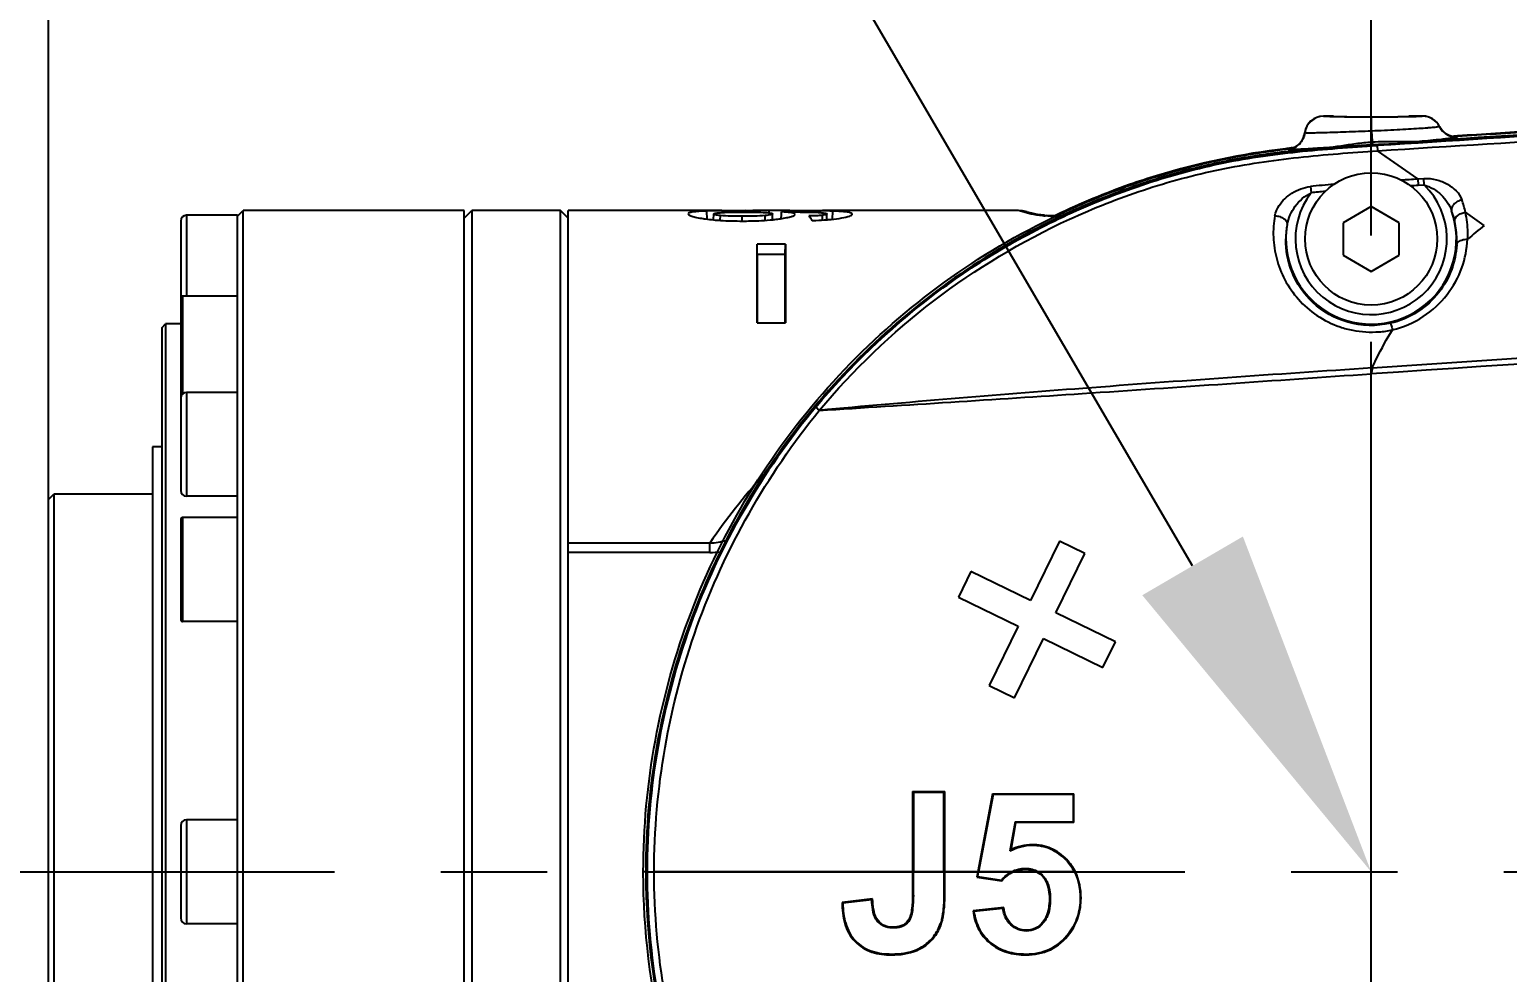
# Model space of a CAD drawing. Header units: millimetres. Extents: x 5828 to 6704, y 123 to 421.
# Drawn here: x 6563.45 to 6568.67, y 359.05 to 362.38 of the extents above; entities that cross this region are included whole.
import ezdxf
from ezdxf import colors
from ezdxf.entities.mleader import LeaderData, LeaderLine
from ezdxf.math import Vec2, Vec3

# ---------------------------------------------------------------- set-up
doc = ezdxf.new("R2010")
doc.units = ezdxf.units.MM
doc.linetypes.add('CENTER', pattern=[0.6, 0.375, -0.075, 0.075, -0.075])
for name, color, linetype in [('中心线', 7, 'Continuous'), ('外形图', 7, 'Continuous'), ('多重引线', 7, 'Continuous'), ('尺寸标注', 7, 'Continuous'), ('运动范围', 7, 'Continuous')]:
    doc.layers.add(name, color=color, linetype=linetype)
doc.styles.add('微软雅黑', font='msyh.ttc', dxfattribs={"height": 1.5})
doc.dimstyles.new('尺寸标注_1_15比例', dxfattribs={"dimtxt": 1.5, "dimasz": 1.25, "dimexe": 0.5, "dimexo": 0.4, "dimgap": 0.5, "dimtad": 1, "dimdec": 1, "dimlfac": 15, "dimdsep": 46, "dimtxsty": '微软雅黑', "dimcen": 0.09, "dimadec": 0, "dimazin": 0, "dimtp": 0.01, "dimtm": 0.01, "dimtfac": 1, "dimtdec": 1, "dimtofl": 0, "dimtmove": 0, "dimatfit": 3, "dimfxl": 1, "dimtolj": 1, "dimarcsym": 0})

# ---------------------------------------------------------------- blocks, each defined once
blk = doc.blocks.new('*D792')
at = {"layer": 'Defpoints', "color": 0}
for p in [(6568.1866, 364.5616), (6568.1866, 361.8734), (6563.52, 359.4068)]:
    blk.add_point(p, dxfattribs=at)
at = {"layer": '尺寸标注', "color": 0, "lineweight": -2}
for p, q in [((6563.52, 359.8068), (6563.52, 365.0616)), ((6568.1866, 362.2734), (6568.1866, 365.0616)), ((6564.77, 364.5616), (6566.9366, 364.5616))]:
    blk.add_line(p, q, dxfattribs=at)
at = {"layer": '尺寸标注', "color": 0}
for points in [[(6564.77, 364.7699), (6564.77, 364.3532), (6563.52, 364.5616)], [(6566.9366, 364.3532), (6566.9366, 364.7699), (6568.1866, 364.5616)]]:
    blk.add_solid(points, dxfattribs=at)
at = {"layer": '尺寸标注', "color": 0, "insert": (6565.8533, 365.8368), "char_height": 1.5, "attachment_point": 5, "style": '微软雅黑'}
blk.add_mtext('\\A1;70', dxfattribs=at)
blk = doc.blocks.new('*D797')
at = {"layer": 'Defpoints', "color": 0}
for p in [(6541.8372, 378.1181), (6588.1866, 378.1181), (6595.1201, 318.7401)]:
    blk.add_point(p, dxfattribs=at)
at = {"layer": '尺寸标注', "color": 0, "lineweight": -2}
for p, q in [((6587.7866, 378.1181), (6541.3372, 378.1181)), ((6541.8372, 319.9901), (6541.8372, 376.8681)), ((6594.7201, 318.7401), (6541.3372, 318.7401))]:
    blk.add_line(p, q, dxfattribs=at)
at = {"layer": '尺寸标注', "color": 0}
for points in [[(6542.0455, 376.8681), (6541.6288, 376.8681), (6541.8372, 378.1181)], [(6541.6288, 319.9901), (6542.0455, 319.9901), (6541.8372, 318.7401)]]:
    blk.add_solid(points, dxfattribs=at)
at = {"layer": '尺寸标注', "color": 0, "insert": (6540.562, 347.1133), "char_height": 1.5, "attachment_point": 5, "rotation": 90, "style": '微软雅黑'}
blk.add_mtext('\\A1;890.7', dxfattribs=at)

msp = doc.modelspace()

# ---------------------------------------------------------------- linework, layer by layer
at = {"layer": '中心线', "linetype": 'CENTER', "ltscale": 5}
for p, q in [((6568.1866, 355.6519), (6568.1866, 363.3758)), ((6562.6546, 359.4068), (6596.8942, 359.4068))]:
    msp.add_line(p, q, dxfattribs=at)
at = {"layer": '外形图', "color": 7, "linetype": 'Continuous'}
for p, q in [((6568.0189, 362.0728), (6568.0183, 362.0734)), ((6568.0533, 362.0734), (6568.0183, 362.0734)), ((6568.3687, 362.0734), (6568.32, 362.0734)), ((6567.9528, 362.0144), (6567.9522, 362.0152)), ((6568.1875, 362.0205), (6568.1907, 361.969)), ((6568.4279, 362.0373), (6568.4272, 362.0364)), ((6568.4915, 362.0035), (6568.4769, 362.0025)), ((6568.4915, 362.0034), (6568.4769, 362.0024)), ((6568.4917, 362.0013), (6568.4769, 362.0019)), ((6567.8935, 361.9574), (6567.9096, 361.9613)), ((6567.9095, 361.9614), (6567.9047, 361.9609)), ((6567.9096, 361.9605), (6567.9048, 361.9601)), ((6568.026, 361.9614), (6568.0235, 361.961)), ((6568.026, 361.9614), (6568.0235, 361.9612)), ((6568.0265, 361.9555), (6568.026, 361.9614)), ((6568.2335, 361.9742), (6568.1903, 361.9716)), ((6568.2336, 361.9725), (6568.1904, 361.969)), ((6568.2081, 361.9692), (6568.2092, 361.9512)), ((6568.3509, 361.852), (6568.2092, 361.9512)), ((6568.3571, 361.9818), (6568.357, 361.9836)), ((6568.3509, 361.8519), (6568.3724, 361.8533)), ((6568.3509, 361.852), (6568.3724, 361.8533)), ((6568.3509, 361.852), (6568.3523, 361.8296)), ((6568.3738, 361.8309), (6568.3724, 361.8533)), ((6567.972, 361.8247), (6567.9744, 361.8026)), ((6568.3523, 361.8296), (6568.3738, 361.8309)), ((6568.1866, 361.7548), (6568.0873, 361.6974)), ((6568.2859, 361.6974), (6568.1866, 361.7548)), ((6563.9866, 361.7034), (6563.9866, 360.7519)), ((6564.0066, 361.7234), (6564.0066, 361.4376)), ((6564.1866, 361.7234), (6564.0066, 361.7234)), ((6564.1866, 361.7201), (6564.2066, 361.7401)), ((6564.1866, 357.0901), (6564.1866, 361.7234)), ((6564.2066, 357.0734), (6564.2066, 361.7401)), ((6564.9866, 361.7401), (6564.2066, 361.7401)), ((6564.9866, 361.7134), (6565.0133, 361.7401)), ((6564.9866, 357.0734), (6564.9866, 361.7401)), ((6565.0133, 361.7401), (6565.0133, 357.0734)), ((6565.3266, 361.7401), (6565.0133, 361.7401)), ((6565.3266, 357.0734), (6565.3266, 361.7401)), ((6565.3533, 361.7134), (6565.3266, 361.7401)), ((6565.3533, 357.0734), (6565.3533, 361.7401)), ((6565.8956, 361.7401), (6565.3533, 361.7401)), ((6565.8437, 361.7101), (6565.8433, 361.7384)), ((6565.8667, 361.7073), (6565.867, 361.7281)), ((6565.8904, 361.7058), (6565.8906, 361.7224)), ((6565.9679, 361.7032), (6565.9679, 361.7198)), ((6566.0488, 361.706), (6566.0486, 361.7226)), ((6566.0622, 361.7398), (6566.0499, 361.7398)), ((6566.0622, 361.7322), (6566.0622, 361.7398)), ((6566.0746, 361.7398), (6566.0622, 361.7398)), ((6566.1067, 361.7398), (6566.0746, 361.7398)), ((6566.0749, 361.7082), (6566.0746, 361.7286)), ((6566.1055, 361.7132), (6566.1061, 361.7243)), ((6566.1061, 361.7243), (6566.1067, 361.7355)), ((6566.1081, 361.7398), (6566.1067, 361.7398)), ((6566.9411, 361.7401), (6566.2508, 361.7401)), ((6566.251, 361.7068), (6566.2508, 361.7235)), ((6566.2667, 361.7079), (6566.2663, 361.7282)), ((6566.2865, 361.7096), (6566.2868, 361.7383)), ((6566.9874, 361.7279), (6566.9411, 361.7401)), ((6566.9734, 361.7362), (6567.0177, 361.7251)), ((6567.0212, 361.7246), (6567.017, 361.7252)), ((6567.0229, 361.7244), (6567.0192, 361.7249)), ((6567.0318, 361.7234), (6567.026, 361.724)), ((6567.0336, 361.7232), (6567.0318, 361.7234)), ((6567.0441, 361.7221), (6567.0353, 361.723)), ((6567.0538, 361.7212), (6567.0407, 361.7224)), ((6567.0954, 361.7211), (6567.0497, 361.7216)), ((6567.0757, 361.7244), (6567.0724, 361.7228)), ((6567.0772, 361.7213), (6567.074, 361.7195)), ((6568.0873, 361.6974), (6568.0873, 361.5828)), ((6568.2859, 361.5828), (6568.2859, 361.6974)), ((6568.5856, 361.6877), (6568.5191, 361.7342)), ((6568.5856, 361.6875), (6568.5192, 361.734)), ((6566.0206, 361.5865), (6566.02, 361.6219)), ((6566.02, 361.3444), (6566.02, 361.6219)), ((6566.12, 361.6219), (6566.02, 361.6219)), ((6566.0206, 361.5865), (6566.0206, 361.3444)), ((6566.0206, 361.5865), (6566.1193, 361.5865)), ((6566.1193, 361.5865), (6566.12, 361.6219)), ((6566.1193, 361.3444), (6566.1193, 361.5865)), ((6566.1193, 361.5094), (6566.1193, 361.5865)), ((6566.1199, 361.6219), (6566.12, 361.3444)), ((6568.0873, 361.5828), (6568.1866, 361.5254)), ((6568.1866, 361.5254), (6568.2859, 361.5828)), ((6563.9933, 361.4376), (6563.9933, 361.0933)), ((6564.1866, 361.4376), (6563.9933, 361.4376)), ((6563.92, 361.3268), (6563.9333, 361.3401)), ((6563.92, 361.3268), (6563.92, 357.4868)), ((6563.9333, 361.3401), (6563.9333, 357.4734)), ((6563.9866, 361.3401), (6563.9333, 361.3401)), ((6566.02, 361.3444), (6566.12, 361.3444)), ((6568.1866, 357.6494), (6568.1866, 361.1641)), ((6564.0066, 361.0986), (6564.0066, 360.7319)), ((6564.1866, 361.0986), (6564.0066, 361.0986)), ((6563.8866, 360.9068), (6563.8866, 357.9068)), ((6563.92, 360.9068), (6563.8866, 360.9068)), ((6563.52, 360.7201), (6563.54, 360.7401)), ((6563.52, 358.0934), (6563.52, 360.7201)), ((6563.54, 358.0734), (6563.54, 360.7401)), ((6563.54, 360.7401), (6563.8866, 360.7401)), ((6564.1866, 360.7319), (6564.0066, 360.7319)), ((6563.9866, 360.6501), (6563.9866, 360.2968)), ((6563.9933, 360.6568), (6563.9933, 360.2901)), ((6564.1866, 360.6568), (6563.9933, 360.6568)), ((6565.8535, 360.5669), (6565.3533, 360.5669)), ((6565.8535, 360.5337), (6565.8535, 360.5669)), ((6567.0868, 360.5737), (6566.9846, 360.3639)), ((6567.1767, 360.5298), (6567.0868, 360.5737)), ((6565.8535, 360.5337), (6565.3533, 360.5337)), ((6567.0744, 360.3201), (6567.1767, 360.5298)), ((6566.7748, 360.4662), (6566.731, 360.3763)), ((6566.9846, 360.3639), (6566.7748, 360.4662)), ((6566.731, 360.3763), (6566.9407, 360.2741)), ((6564.1866, 360.2901), (6563.9933, 360.2901)), ((6567.2841, 360.2178), (6567.0744, 360.3201)), ((6566.9407, 360.2741), (6566.8384, 360.0643)), ((6566.9283, 360.0205), (6567.0306, 360.2302)), ((6567.0306, 360.2302), (6567.2403, 360.1279)), ((6567.2403, 360.1279), (6567.2841, 360.2178)), ((6566.8384, 360.0643), (6566.9283, 360.0205)), ((6566.5685, 359.6901), (6566.5685, 359.4068)), ((6566.5714, 359.6871), (6566.5685, 359.6901)), ((6566.5685, 359.6901), (6566.6825, 359.6901)), ((6566.6795, 359.6871), (6566.5714, 359.6871)), ((6566.5714, 359.6871), (6566.5714, 359.4068)), ((6566.6795, 359.4068), (6566.6795, 359.6871)), ((6566.6825, 359.4068), (6566.6825, 359.6901)), ((6566.8507, 359.6824), (6566.7987, 359.4068)), ((6566.8531, 359.6794), (6566.8016, 359.4068)), ((6566.8507, 359.6824), (6567.1379, 359.6824)), ((6567.1349, 359.6794), (6566.8531, 359.6794)), ((6567.1349, 359.6794), (6567.1349, 359.5837)), ((6567.1379, 359.5807), (6567.1379, 359.6824)), ((6563.9866, 359.5701), (6563.9866, 359.2434)), ((6564.0066, 359.5901), (6564.0066, 359.2234)), ((6564.1866, 359.5901), (6564.0066, 359.5901)), ((6566.9305, 359.5837), (6566.912, 359.4791)), ((6566.916, 359.4845), (6566.933, 359.5807)), ((6566.9305, 359.5837), (6566.933, 359.5807)), ((6566.9305, 359.5837), (6567.1349, 359.5837)), ((6567.1379, 359.5807), (6566.933, 359.5807)), ((6565.619, 359.4031), (6565.6187, 359.4068)), ((6565.6187, 359.4031), (6565.6187, 359.4068)), ((6565.6297, 359.4068), (6565.6187, 359.4068)), ((6565.6273, 359.4068), (6565.6275, 359.4039)), ((6565.6273, 359.4068), (6565.6273, 359.4039)), ((6565.6318, 359.4068), (6565.6569, 359.4068)), ((6566.5685, 359.4068), (6565.6569, 359.4068)), ((6566.5685, 359.4068), (6566.5685, 359.3241)), ((6566.6795, 359.4068), (6566.5714, 359.4068)), ((6566.5714, 359.3241), (6566.5714, 359.4068)), ((6566.6795, 359.4068), (6566.6795, 359.3314)), ((6566.6825, 359.3314), (6566.6825, 359.4068)), ((6566.7987, 359.4068), (6566.6825, 359.4068)), ((6566.7987, 359.4068), (6566.795, 359.3875)), ((6566.7985, 359.3899), (6566.8016, 359.4068)), ((6566.9183, 359.4068), (6566.8016, 359.4068)), ((6567.0063, 359.4068), (6566.9249, 359.4068)), ((6567.1395, 359.4068), (6567.0122, 359.4068)), ((6566.795, 359.3875), (6566.8831, 359.3747)), ((6566.7985, 359.3899), (6566.882, 359.3778)), ((6566.882, 359.3778), (6566.8831, 359.3747)), ((6566.4278, 359.3109), (6566.32, 359.2985)), ((6566.3229, 359.2958), (6566.32, 359.2985)), ((6566.4248, 359.3075), (6566.3229, 359.2958)), ((6566.6795, 359.3314), (6566.6825, 359.3314)), ((6567.0542, 359.3117), (6567.0513, 359.3117)), ((6566.8901, 359.2804), (6566.7819, 359.2692)), ((6566.8875, 359.2771), (6566.7852, 359.2665)), ((6564.1866, 359.2234), (6564.0066, 359.2234)), ((6566.6671, 359.2242), (6566.67, 359.2232)), ((6566.9154, 359.2197), (6566.9163, 359.2207)), ((6566.3677, 359.1627), (6566.3656, 359.1606)), ((6566.608, 359.1461), (6566.6098, 359.1436)), ((6566.4946, 359.1168), (6566.4947, 359.1138)), ((6566.9689, 359.1167), (6566.969, 359.1138))]:
    msp.add_line(p, q, dxfattribs=at)
for points in [[(6568.3509, 361.8519), (6568.2548, 361.9193), (6568.2092, 361.9512)], [(6566.9734, 361.7362), (6566.957, 361.7392), (6566.9411, 361.7401)], [(6567.0353, 361.723), (6567.0275, 361.7238), (6567.0212, 361.7246)], [(6567.0889, 361.7184), (6567.075, 361.7194), (6567.0641, 361.7203), (6567.0538, 361.7212)], [(6566.02, 361.4531), (6566.02, 361.546), (6566.02, 361.6219)], [(6566.0206, 361.5865), (6566.0206, 361.5094), (6566.0206, 361.415)], [(6566.1199, 361.6219), (6566.1199, 361.546), (6566.1199, 361.4531)]]:
    msp.add_lwpolyline(points, dxfattribs=at)
msp.add_circle((6568.1866, 361.6401), 0.2333, dxfattribs=at)
for centre, radius, start, end in [((6568.0183, 362.0068), 0.0666, 89.992, 172.7402), ((6568.019, 362.0061), 0.0667, 90.0237, 172.8744), ((6568.3678, 362.0062), 0.0667, 26.9888, 89.9778), ((6568.3686, 362.0067), 0.0667, 27.2731, 89.9339), ((6567.886, 362.0236), 0.0667, 293.5536, 352.7336), ((6568.4872, 362.0678), 0.0667, 207.23, 261.1332), ((6568.4868, 362.0677), 0.0677, 260.2574, 262.7859), ((6574.0301, 279.0951), 83.0931, 93.451604, 93.821891), ((6574.2366, 275.7634), 86.429, 93.450601, 93.811223), ((6568.2258, 359.1261), 2.8529, 96.6922, 96.871), ((6568.2365, 359.0343), 2.9454, 96.4689, 96.6919), ((6567.8866, 362.0222), 0.0662, 276.4992, 285.7033), ((6567.8862, 362.0238), 0.0678, 285.6769, 290.4887), ((6567.886, 362.0236), 0.0666, 290.7013, 293.5806), ((6567.8862, 362.0239), 0.0679, 290.4858, 294.8292), ((6567.8867, 362.0228), 0.0667, 294.8483, 310.8594), ((6567.8867, 362.0227), 0.0666, 310.9237, 315.6735), ((6567.8868, 362.0226), 0.0665, 315.6743, 327.7843), ((6567.8868, 362.0225), 0.0665, 327.8288, 332.9297), ((6568.388, 357.415), 4.5607, 94.5846, 95.563), ((6568.5627, 355.2971), 6.6848, 93.53702, 94.60498), ((6569.0014, 348.4353), 13.5606, 93.42925, 93.59838), ((6566.2248, 396.6774), 34.7613, 273.31279, 273.51692), ((6568.4867, 362.0668), 0.0667, 262.7596, 273.7567), ((6568.1688, 359.4584), 2.5157, 107.0872, 109.3793), ((6567.2411, 380.4977), 18.6787, 273.22366, 273.40631), ((6568.1801, 359.4265), 2.5495, 109.381, 112.4571), ((6568.1866, 361.6401), 0.2672, 142.5546, 45.5446), ((6568.3724, 358.1715), 3.6751, 94.9525, 96.2547), ((6568.2572, 359.2212), 2.5969, 95.1488, 96.2507), ((6568.1926, 364.3893), 2.5647, 272.9587, 273.5696), ((6568.1922, 359.3972), 2.5812, 112.4565, 115.63), ((6568.1743, 361.6583), 0.3531, 12.3895, 19.7798), ((6564.0066, 361.7034), 0.02, 90, 180), ((6565.9523, 356.1952), 5.5444, 90.4271, 90.7037), ((6566.0073, 347.4872), 14.2526, 90.11914, 90.38709), ((6566.0526, 326.6211), 35.1187, 90.00437, 90.12235), ((6566.0719, 351.9416), 9.7939, 89.54274, 89.79647), ((6566.112, 347.0232), 14.7166, 89.58903, 90.01509), ((6566.1808, 356.8217), 4.9179, 89.253, 89.5719), ((6566.9922, 361.6138), 0.1142, 77.4193, 92.3931), ((6566.9923, 361.6151), 0.1129, 76.0003, 77.3647), ((6567.172, 363.1011), 1.3866, 264.1766, 264.4115), ((6568.1861, 361.6357), 0.3008, 169.4809, 179.1651), ((6568.1866, 361.6401), 0.3006, 170.3205, 19.3001), ((6568.1884, 361.6359), 0.3003, 12.6592, 20.1798), ((6568.1887, 361.636), 0.3, 0.7929, 12.6544), ((6568.1885, 361.636), 0.3002, 356.8128, 0.7924), ((6569.4071, 360.6374), 1.3334, 128.0308, 131.3093), ((6581.0989, 168.2054), 193.4104, 90.151747, 93.826978), ((6563.9933, 361.431), 0.00667, 90, 180), ((6564.0066, 361.0786), 0.02, 90, 180), ((6567.7577, 359.2667), 2.3057, 138.1025, 145.6754), ((6564.0066, 360.7519), 0.02, 180, 270), ((6563.9933, 360.6501), 0.00667, 90, 180), ((6565.828, 360.8996), 0.3338, 274.3927, 284.4808), ((6563.9933, 360.2968), 0.00667, 180, 270), ((6568.1895, 359.4055), 2.5623, 169.778, 179.9725), ((6564.0066, 359.5701), 0.02, 90, 180), ((6567.271, 359.2168), 0.4446, 142.9814, 143.8446), ((6568.1904, 359.4078), 2.5631, 180.0871, 210.6213), ((6564.0066, 359.2434), 0.02, 180, 270), ((6566.973, 359.2812), 0.0842, 212.8655, 226.8795)]:
    msp.add_arc(centre, radius, start, end, dxfattribs=at)
msp.add_ellipse((6568.1866, 362.0729), major_axis=(0.1333, 0), ratio=0.017455, start_param=3.141574, end_param=6.283204, dxfattribs=at)
for points, knots in [([(6580.5859, 362.3369), (6579.5539, 362.329), (6578.0058, 362.3156), (6575.9418, 362.2834), (6574.394, 362.2494), (6572.8465, 362.2037), (6571.5573, 362.1536), (6570.5263, 362.1055), (6569.7533, 362.0656), (6568.9806, 362.0191), (6568.4656, 361.9855), (6568.2081, 361.9692)], [0, 0, 0, 0, 0.249999, 0.374999, 0.499999, 0.624999, 0.749999, 0.8125, 0.875, 0.9375, 1, 1, 1, 1]), ([(6582.177, 362.3509), (6581.0248, 362.3428), (6579.2964, 362.3315), (6576.9921, 362.3039), (6575.264, 362.2732), (6573.5361, 362.2292), (6572.0967, 362.1788), (6570.9455, 362.1287), (6570.2262, 362.0932), (6569.6509, 362.0616), (6569.2196, 362.0368), (6568.7882, 362.0109), (6568.5009, 361.9905), (6568.3572, 361.9816)], [0, 0, 0, 0, 0.250001, 0.375001, 0.500001, 0.625001, 0.750001, 0.812501, 0.875002, 0.906251, 0.937502, 0.968752, 1, 1, 1, 1]), ([(6568.2092, 361.9512), (6568.7242, 361.9833), (6569.4967, 362.0325), (6570.5274, 362.0861), (6571.3006, 362.1222), (6572.074, 362.1543), (6572.8475, 362.182), (6573.6212, 362.206), (6574.6529, 362.2346), (6575.9427, 362.2628), (6577.4906, 362.2851), (6579.0386, 362.2994), (6580.0706, 362.3084), (6580.5866, 362.313)], [0, 0, 0, 0, 0.125, 0.1875, 0.25, 0.312501, 0.375001, 0.437501, 0.500001, 0.625001, 0.750001, 0.875001, 1, 1, 1, 1]), ([(6571.1548, 362.1392), (6570.7158, 362.1194), (6570.0576, 362.0869), (6569.1804, 362.0363), (6568.7419, 362.0093), (6568.5228, 361.9947)], [0, 0, 0, 0, 0.500028, 0.750043, 1, 1, 1, 1]), ([(6568.0522, 362.0711), (6568.0476, 362.0712), (6568.0396, 362.0715), (6568.0291, 362.0716), (6568.023, 362.0726), (6568.0196, 362.0723), (6568.0189, 362.0728)], [0, 0, 0, 0, 0.417659, 0.727967, 0.923234, 1, 1, 1, 1]), ([(6568.1886, 362.0699), (6568.1755, 362.0699), (6568.1301, 362.07), (6568.0846, 362.0703), (6568.0522, 362.0711)], [0, 0, 0, 0, 0.288165, 1, 1, 1, 1]), ([(6568.1875, 362.0205), (6568.1875, 362.027), (6568.1876, 362.0387), (6568.1878, 362.0525), (6568.1881, 362.0611), (6568.1881, 362.0656), (6568.1885, 362.0681), (6568.1884, 362.0696), (6568.1886, 362.0699)], [0, 0, 0, 0, 0.394855, 0.713673, 0.833337, 0.922197, 0.978188, 1, 1, 1, 1]), ([(6568.3213, 362.0709), (6568.312, 362.0707), (6568.2678, 362.0701), (6568.2235, 362.0699), (6568.1886, 362.0699)], [0, 0, 0, 0, 0.210674, 1, 1, 1, 1]), ([(6568.3678, 362.0729), (6568.3675, 362.0726), (6568.3662, 362.0726), (6568.3638, 362.0722), (6568.3598, 362.072), (6568.3519, 362.0716), (6568.3389, 362.0712), (6568.3277, 362.071), (6568.3213, 362.0709)], [0, 0, 0, 0, 0.024343, 0.078839, 0.163179, 0.276802, 0.587488, 1, 1, 1, 1]), ([(6568.3687, 362.0734), (6568.3685, 362.0734), (6568.3682, 362.0732), (6568.368, 362.0729), (6568.3678, 362.0729)], [0, 0, 0, 0, 0.518652, 1, 1, 1, 1]), ([(6568.1875, 362.0205), (6568.1724, 362.0198), (6568.1428, 362.0187), (6568.0997, 362.0172), (6568.06, 362.0158), (6568.0251, 362.0147), (6567.9995, 362.014), (6567.9825, 362.0136), (6567.9725, 362.0134), (6567.9646, 362.0135), (6567.9587, 362.0135), (6567.9552, 362.014), (6567.9531, 362.014), (6567.9528, 362.0144)], [0, 0, 0, 0, 0.192877, 0.378724, 0.550065, 0.700722, 0.825137, 0.875943, 0.918526, 0.952462, 0.977417, 0.993254, 1, 1, 1, 1]), ([(6568.4272, 362.0364), (6568.4268, 362.036), (6568.4247, 362.0357), (6568.4211, 362.0348), (6568.4149, 362.0342), (6568.4068, 362.0332), (6568.3965, 362.0323), (6568.379, 362.0308), (6568.3529, 362.029), (6568.3172, 362.0267), (6568.2767, 362.0245), (6568.2329, 362.0224), (6568.2028, 362.0211), (6568.1875, 362.0205)], [0, 0, 0, 0, 0.007182, 0.023508, 0.048967, 0.083377, 0.126377, 0.17753, 0.302367, 0.453004, 0.62382, 0.808646, 1, 1, 1, 1]), ([(6568.4917, 362.0013), (6568.4916, 362.0011), (6568.4914, 362.0007), (6568.4911, 362.0004), (6568.491, 362.0002)], [0, 0, 0, 0, 0.500001, 1, 1, 1, 1]), ([(6565.6187, 359.4068), (6565.6187, 359.7167), (6565.7334, 360.3424), (6566.2274, 361.1538), (6566.9769, 361.7371), (6567.5855, 361.9226), (6567.8935, 361.9574)], [0, 0, 0, 0, 0.250011, 0.500017, 0.750023, 1, 1, 1, 1]), ([(6568.026, 361.9603), (6567.946, 361.9538), (6567.7861, 361.9364), (6567.4711, 361.8712), (6567.0907, 361.7347), (6566.6737, 361.4877), (6566.3103, 361.1671), (6566.0135, 360.7841), (6565.7937, 360.3521), (6565.6593, 359.8867), (6565.6289, 359.5647), (6565.629, 359.4041)], [0, 0, 0, 0, 0.062484, 0.125045, 0.250057, 0.375039, 0.50003, 0.62502, 0.750014, 0.875006, 1, 1, 1, 1]), ([(6567.9459, 361.9543), (6567.877, 361.9475), (6567.7394, 361.9301), (6567.5365, 361.885), (6567.3378, 361.8241), (6567.0803, 361.722), (6566.7753, 361.5554), (6566.4468, 361.2991), (6566.1638, 360.9931), (6565.9341, 360.6454), (6565.7635, 360.2652), (6565.6925, 359.9964), (6565.6679, 359.8603)], [0, 0, 0, 0, 0.062617, 0.125099, 0.18763, 0.250184, 0.375155, 0.500122, 0.625092, 0.750062, 0.875025, 1, 1, 1, 1]), ([(6566.2274, 361.0461), (6566.3478, 361.19), (6566.5532, 361.3866), (6566.8637, 361.5984), (6567.1134, 361.7304), (6567.3756, 361.8347), (6567.6025, 361.8977), (6567.7874, 361.9311), (6567.9738, 361.954), (6568.1144, 361.9633), (6568.2081, 361.9692)], [0, 0, 0, 0, 0.249705, 0.374735, 0.499757, 0.624891, 0.749983, 0.812463, 0.874946, 1, 1, 1, 1]), ([(6566.2396, 361.0351), (6566.3591, 361.1781), (6566.6311, 361.4381), (6567.0338, 361.6806), (6567.3816, 361.8175), (6567.6525, 361.8906), (6567.93, 361.9312), (6568.1161, 361.9447), (6568.2092, 361.9512)], [0, 0, 0, 0, 0.249803, 0.499618, 0.624768, 0.749913, 0.874915, 1, 1, 1, 1]), ([(6567.8937, 361.9571), (6567.8936, 361.9571), (6567.8936, 361.9572), (6567.8935, 361.9573), (6567.8935, 361.9574)], [0, 0, 0, 0, 0.517844, 1, 1, 1, 1]), ([(6567.8941, 361.9564), (6567.8941, 361.9566), (6567.894, 361.9568), (6567.8938, 361.957), (6567.8937, 361.9571)], [0, 0, 0, 0, 0.463246, 1, 1, 1, 1]), ([(6567.9303, 361.9561), (6567.9252, 361.9559), (6567.9166, 361.9556), (6567.905, 361.9551), (6567.8987, 361.9558), (6567.8946, 361.9556), (6567.8941, 361.9564)], [0, 0, 0, 0, 0.419217, 0.727522, 0.921148, 1, 1, 1, 1]), ([(6568.026, 361.9614), (6568.0165, 361.9608), (6567.9846, 361.959), (6567.9527, 361.9571), (6567.9303, 361.9561)], [0, 0, 0, 0, 0.298286, 1, 1, 1, 1]), ([(6568.357, 361.9836), (6568.3293, 361.9816), (6568.2735, 361.9831), (6568.2178, 361.9831), (6568.1899, 361.9814)], [0, 0, 0, 0, 0.497861, 1, 1, 1, 1]), ([(6568.4542, 361.9935), (6568.4477, 361.9927), (6568.4154, 361.9889), (6568.3829, 361.9859), (6568.357, 361.9836)], [0, 0, 0, 0, 0.198949, 1, 1, 1, 1]), ([(6568.4786, 361.997), (6568.4769, 361.9967), (6568.4688, 361.9954), (6568.4607, 361.9943), (6568.4542, 361.9935)], [0, 0, 0, 0, 0.20284, 1, 1, 1, 1]), ([(6568.491, 362.0002), (6568.4908, 361.9998), (6568.4895, 361.9993), (6568.4855, 361.9981), (6568.4816, 361.9975), (6568.4786, 361.997)], [0, 0, 0, 0, 0.09712, 0.294567, 1, 1, 1, 1]), ([(6568.3724, 361.8533), (6568.3873, 361.8543), (6568.4168, 361.8507), (6568.4666, 361.8309), (6568.4988, 361.8015), (6568.5065, 361.7779)], [0, 0, 0, 0, 0.276497, 0.538171, 1, 1, 1, 1]), ([(6567.847, 361.7219), (6567.8492, 361.7347), (6567.8635, 361.7666), (6567.9066, 361.8059), (6567.9492, 361.8222), (6567.972, 361.8247)], [0, 0, 0, 0, 0.226906, 0.596598, 1, 1, 1, 1]), ([(6567.8903, 361.6906), (6567.8944, 361.7138), (6567.9101, 361.7477), (6567.9426, 361.7835), (6567.9634, 361.7971), (6567.9744, 361.8026)], [0, 0, 0, 0, 0.48984, 0.74299, 1, 1, 1, 1]), ([(6568.3738, 361.8309), (6568.385, 361.8272), (6568.4066, 361.8178), (6568.443, 361.7898), (6568.4628, 361.7605), (6568.4703, 361.7395)], [0, 0, 0, 0, 0.257824, 0.510981, 1, 1, 1, 1]), ([(6568.5065, 361.7779), (6568.501, 361.7765), (6568.4905, 361.7725), (6568.4778, 361.7631), (6568.4698, 361.7518), (6568.4692, 361.743), (6568.4703, 361.7395)], [0, 0, 0, 0, 0.297182, 0.575095, 0.808934, 1, 1, 1, 1]), ([(6565.8433, 361.7384), (6565.8339, 361.7381), (6565.8205, 361.7375), (6565.8039, 361.7363), (6565.7943, 361.7353), (6565.7867, 361.734), (6565.7811, 361.7326), (6565.777, 361.7304), (6565.777, 361.7286)], [0, 0, 0, 0, 0.416496, 0.588473, 0.731179, 0.842149, 0.921545, 1, 1, 1, 1]), ([(6565.777, 361.7286), (6565.777, 361.727), (6565.7798, 361.7245), (6565.7842, 361.7223), (6565.793, 361.719), (6565.8082, 361.7154), (6565.8216, 361.713), (6565.8294, 361.7118)], [0, 0, 0, 0, 0.086324, 0.164812, 0.272714, 0.579977, 1, 1, 1, 1]), ([(6565.8294, 361.7118), (6565.8323, 361.7114), (6565.8446, 361.7096), (6565.857, 361.7082), (6565.8666, 361.7073)], [0, 0, 0, 0, 0.230624, 1, 1, 1, 1]), ([(6565.8842, 361.7392), (6565.8806, 361.7392), (6565.867, 361.739), (6565.8534, 361.7387), (6565.8433, 361.7384)], [0, 0, 0, 0, 0.264465, 1, 1, 1, 1]), ([(6565.8666, 361.7073), (6565.8747, 361.7066), (6565.9087, 361.704), (6565.943, 361.7032), (6565.9691, 361.7032)], [0, 0, 0, 0, 0.236462, 1, 1, 1, 1]), ([(6565.867, 361.7281), (6565.867, 361.7289), (6565.8705, 361.7303), (6565.8757, 361.7312), (6565.8849, 361.7323), (6565.8918, 361.7328), (6565.8956, 361.7331)], [0, 0, 0, 0, 0.085206, 0.290744, 0.606378, 1, 1, 1, 1]), ([(6565.8906, 361.7224), (6565.8873, 361.7228), (6565.8814, 361.7234), (6565.8738, 361.7248), (6565.8694, 361.7259), (6565.867, 361.7274), (6565.867, 361.7281)], [0, 0, 0, 0, 0.408853, 0.722201, 0.916457, 1, 1, 1, 1]), ([(6565.9679, 361.7198), (6565.9544, 361.7198), (6565.9286, 361.7201), (6565.9028, 361.7211), (6565.8906, 361.7224)], [0, 0, 0, 0, 0.522816, 1, 1, 1, 1]), ([(6565.8956, 361.7331), (6565.9085, 361.7339), (6565.9358, 361.7347), (6565.9632, 361.7348), (6565.9776, 361.7348)], [0, 0, 0, 0, 0.472834, 1, 1, 1, 1]), ([(6566.0486, 361.7226), (6566.0359, 361.7213), (6566.0089, 361.7201), (6565.982, 361.7198), (6565.9679, 361.7198)], [0, 0, 0, 0, 0.475965, 1, 1, 1, 1]), ([(6565.9691, 361.7032), (6565.9783, 361.7032), (6566.0139, 361.7035), (6566.0494, 361.7053), (6566.0755, 361.708)], [0, 0, 0, 0, 0.261151, 1, 1, 1, 1]), ([(6565.9776, 361.7348), (6565.9903, 361.7348), (6566.0144, 361.7347), (6566.0386, 361.7341), (6566.0499, 361.7333)], [0, 0, 0, 0, 0.528141, 1, 1, 1, 1]), ([(6566.0746, 361.7286), (6566.0746, 361.7279), (6566.0718, 361.7263), (6566.067, 361.7252), (6566.0586, 361.7237), (6566.0522, 361.723), (6566.0486, 361.7226)], [0, 0, 0, 0, 0.083774, 0.281727, 0.595966, 1, 1, 1, 1]), ([(6566.0499, 361.7333), (6566.0534, 361.7331), (6566.0594, 361.7326), (6566.0674, 361.7315), (6566.0719, 361.7307), (6566.0746, 361.7293), (6566.0746, 361.7286)], [0, 0, 0, 0, 0.406643, 0.720051, 0.916669, 1, 1, 1, 1]), ([(6566.0755, 361.708), (6566.0779, 361.7083), (6566.087, 361.7093), (6566.0961, 361.7105), (6566.1027, 361.7115)], [0, 0, 0, 0, 0.263844, 1, 1, 1, 1]), ([(6566.1027, 361.7115), (6566.11, 361.7125), (6566.1229, 361.7146), (6566.1395, 361.7185), (6566.1493, 361.7215), (6566.1546, 361.7252), (6566.1546, 361.7269)], [0, 0, 0, 0, 0.402392, 0.71311, 0.910525, 1, 1, 1, 1]), ([(6566.1546, 361.7269), (6566.1546, 361.7282), (6566.1515, 361.73), (6566.1474, 361.7312), (6566.139, 361.7329), (6566.1253, 361.7343), (6566.1134, 361.7351), (6566.1067, 361.7355)], [0, 0, 0, 0, 0.083431, 0.165464, 0.278681, 0.592212, 1, 1, 1, 1]), ([(6566.15, 361.7352), (6566.1648, 361.7351), (6566.1932, 361.7347), (6566.2217, 361.7342), (6566.2353, 361.7334)], [0, 0, 0, 0, 0.518587, 1, 1, 1, 1]), ([(6566.2508, 361.7235), (6566.2434, 361.7226), (6566.2275, 361.7216), (6566.2115, 361.7212), (6566.2029, 361.721)], [0, 0, 0, 0, 0.462928, 1, 1, 1, 1]), ([(6566.2029, 361.721), (6566.2039, 361.7199), (6566.2081, 361.7148), (6566.2118, 361.7093), (6566.2145, 361.7051)], [0, 0, 0, 0, 0.231817, 1, 1, 1, 1]), ([(6566.2145, 361.7051), (6566.219, 361.7052), (6566.2365, 361.7058), (6566.254, 361.7067), (6566.267, 361.7077)], [0, 0, 0, 0, 0.256201, 1, 1, 1, 1]), ([(6566.2353, 361.7334), (6566.2395, 361.7331), (6566.247, 361.7327), (6566.2571, 361.7315), (6566.2627, 361.7306), (6566.2663, 361.7291), (6566.2663, 361.7282)], [0, 0, 0, 0, 0.398679, 0.715475, 0.917866, 1, 1, 1, 1]), ([(6566.2868, 361.7383), (6566.2836, 361.7384), (6566.2696, 361.7388), (6566.2556, 361.739), (6566.2449, 361.7392)], [0, 0, 0, 0, 0.233401, 1, 1, 1, 1]), ([(6566.2663, 361.7282), (6566.2663, 361.7277), (6566.265, 361.7265), (6566.2599, 361.7249), (6566.2547, 361.7241), (6566.2508, 361.7235)], [0, 0, 0, 0, 0.088718, 0.272518, 1, 1, 1, 1]), ([(6566.267, 361.7077), (6566.2719, 361.7081), (6566.2894, 361.7096), (6566.3068, 361.7117), (6566.3193, 361.7139)], [0, 0, 0, 0, 0.278342, 1, 1, 1, 1]), ([(6566.3556, 361.7275), (6566.3556, 361.7294), (6566.3515, 361.7319), (6566.3457, 361.7334), (6566.3379, 361.7349), (6566.328, 361.736), (6566.3107, 361.7374), (6566.2967, 361.7379), (6566.2868, 361.7383)], [0, 0, 0, 0, 0.079807, 0.15819, 0.267829, 0.40948, 0.581115, 1, 1, 1, 1]), ([(6566.3193, 361.7139), (6566.3287, 361.7156), (6566.3407, 361.7181), (6566.3527, 361.7231), (6566.3556, 361.7263), (6566.3556, 361.7275)], [0, 0, 0, 0, 0.721487, 0.905861, 1, 1, 1, 1]), ([(6567.0004, 361.7254), (6566.9991, 361.7256), (6566.9948, 361.7263), (6566.9904, 361.7271), (6566.9874, 361.7279)], [0, 0, 0, 0, 0.290771, 1, 1, 1, 1]), ([(6567.0102, 361.724), (6567.0093, 361.7242), (6567.006, 361.7246), (6567.0028, 361.725), (6567.0004, 361.7254)], [0, 0, 0, 0, 0.261525, 1, 1, 1, 1]), ([(6567.0313, 361.7217), (6567.0295, 361.7218), (6567.0224, 361.7226), (6567.0154, 361.7234), (6567.0102, 361.724)], [0, 0, 0, 0, 0.261669, 1, 1, 1, 1]), ([(6567.0855, 361.7169), (6567.0813, 361.7172), (6567.0652, 361.7185), (6567.049, 361.7199), (6567.037, 361.7211)], [0, 0, 0, 0, 0.258337, 1, 1, 1, 1]), ([(6567.847, 361.7219), (6567.8419, 361.6973), (6567.8389, 361.6458), (6567.8506, 361.5686), (6567.8799, 361.4932), (6567.928, 361.424), (6567.9942, 361.3661), (6568.062, 361.3323), (6568.1214, 361.3164), (6568.1681, 361.3111), (6568.2151, 361.3113), (6568.2464, 361.3154), (6568.2615, 361.3197)], [0, 0, 0, 0, 0.111004, 0.224443, 0.341598, 0.463987, 0.591901, 0.725084, 0.793206, 0.861851, 0.931109, 1, 1, 1, 1]), ([(6567.847, 361.7219), (6567.8528, 361.7216), (6567.864, 361.7195), (6567.8784, 361.7125), (6567.8886, 361.7029), (6567.8909, 361.6943), (6567.8903, 361.6906)], [0, 0, 0, 0, 0.298477, 0.578164, 0.812033, 1, 1, 1, 1]), ([(6568.4814, 361.7017), (6568.4801, 361.7089), (6568.4883, 361.7217), (6568.5036, 361.7303), (6568.5138, 361.7333), (6568.5191, 361.7342)], [0, 0, 0, 0, 0.413842, 0.694961, 1, 1, 1, 1]), ([(6568.5269, 361.639), (6568.5274, 361.6471), (6568.528, 361.679), (6568.524, 361.7109), (6568.5191, 361.7342)], [0, 0, 0, 0, 0.254183, 1, 1, 1, 1]), ([(6568.2536, 361.3423), (6568.2051, 361.3313), (6568.1031, 361.3338), (6567.9766, 361.4057), (6567.9004, 361.5163), (6567.8847, 361.6003), (6567.8853, 361.6401)], [0, 0, 0, 0, 0.276594, 0.539462, 0.779043, 1, 1, 1, 1]), ([(6568.2615, 361.3197), (6568.2999, 361.3287), (6568.3735, 361.3591), (6568.4572, 361.4388), (6568.5119, 361.5345), (6568.5241, 361.6048), (6568.5269, 361.6388)], [0, 0, 0, 0, 0.267121, 0.52476, 0.769276, 1, 1, 1, 1]), ([(6568.4883, 361.6193), (6568.4885, 361.6221), (6568.4926, 361.6302), (6568.5072, 361.6376), (6568.5198, 361.6391), (6568.5269, 361.639)], [0, 0, 0, 0, 0.185625, 0.545371, 1, 1, 1, 1]), ([(6580.5866, 361.5859), (6580.0696, 361.5817), (6579.0355, 361.5799), (6577.4844, 361.5572), (6575.9336, 361.5233), (6573.8663, 361.4618), (6571.2833, 361.3528), (6569.2185, 361.2323), (6568.1866, 361.1641)], [0, 0, 0, 0, 0.125001, 0.250001, 0.375002, 0.500002, 0.750001, 1, 1, 1, 1]), ([(6568.4883, 361.6193), (6568.4866, 361.59), (6568.4743, 361.5296), (6568.4278, 361.4459), (6568.3526, 361.3772), (6568.2878, 361.35), (6568.2536, 361.3423)], [0, 0, 0, 0, 0.226469, 0.469315, 0.728712, 1, 1, 1, 1]), ([(6568.2536, 361.3423), (6568.2543, 361.3423), (6568.2553, 361.3394), (6568.257, 361.3356), (6568.2591, 361.3282), (6568.2607, 361.3228), (6568.2615, 361.3197)], [0, 0, 0, 0, 0.082401, 0.28657, 0.600959, 1, 1, 1, 1]), ([(6568.1899, 361.1846), (6568.1952, 361.1962), (6568.217, 361.2423), (6568.2419, 361.2869), (6568.2615, 361.3197)], [0, 0, 0, 0, 0.251429, 1, 1, 1, 1]), ([(6568.1899, 361.1846), (6567.8497, 361.1626), (6567.1993, 361.1167), (6566.5494, 361.0636), (6566.2396, 361.0351)], [0, 0, 0, 0, 0.522889, 1, 1, 1, 1]), ([(6566.2396, 361.0351), (6566.5489, 361.0541), (6567.198, 361.0958), (6567.8469, 361.1408), (6568.1866, 361.1641)], [0, 0, 0, 0, 0.476405, 1, 1, 1, 1]), ([(6566.2275, 361.0461), (6566.1324, 360.9325), (6565.9616, 360.6881), (6565.7109, 360.1502), (6565.6318, 359.702), (6565.6318, 359.4068)], [0, 0, 0, 0, 0.250466, 0.50094, 1, 1, 1, 1]), ([(6565.6569, 359.4068), (6565.6573, 359.6992), (6565.7347, 360.1433), (6565.9812, 360.6769), (6566.1469, 360.9213), (6566.2396, 361.0351)], [0, 0, 0, 0, 0.499085, 0.749541, 1, 1, 1, 1]), ([(6566.2274, 361.0461), (6566.2287, 361.0452), (6566.2326, 361.0414), (6566.2368, 361.0378), (6566.2396, 361.0351)], [0, 0, 0, 0, 0.281458, 1, 1, 1, 1]), ([(6567.1125, 359.4499), (6567.0968, 359.4663), (6567.0591, 359.4941), (6567.0129, 359.5026), (6566.9902, 359.5026)], [0, 0, 0, 0, 0.500972, 1, 1, 1, 1]), ([(6567.1104, 359.4478), (6567.095, 359.464), (6567.0579, 359.4913), (6567.0125, 359.4997), (6566.9902, 359.4997)], [0, 0, 0, 0, 0.500975, 1, 1, 1, 1]), ([(6569.0346, 356.7778), (6568.9322, 356.7841), (6568.7273, 356.7967), (6568.4712, 356.8137), (6568.2663, 356.8275), (6568.0623, 356.8399), (6567.8084, 356.8605), (6567.5095, 356.9236), (6567.1251, 357.0532), (6566.6771, 357.2995), (6566.2248, 357.7127), (6565.8818, 358.2206), (6565.6681, 358.7946), (6565.619, 359.2008), (6565.6187, 359.4031)], [0, 0, 0, 0, 0.063181, 0.126399, 0.158017, 0.18959, 0.252297, 0.314661, 0.37707, 0.501658, 0.626245, 0.750833, 0.875417, 1, 1, 1, 1]), ([(6565.629, 359.4041), (6565.6292, 359.2166), (6565.6714, 358.8405), (6565.8556, 358.3046), (6566.1529, 357.8218), (6566.4829, 357.4831), (6566.7858, 357.2607), (6567.0302, 357.1197), (6567.2888, 357.0065), (6567.5581, 356.9225), (6567.8351, 356.8686), (6568.0691, 356.8489), (6568.2563, 356.8381), (6568.4436, 356.8268), (6568.6776, 356.8107), (6568.9583, 356.7923), (6569.2392, 356.7757), (6569.5201, 356.7595), (6569.8947, 356.7383), (6570.363, 356.7136), (6570.9251, 356.6863), (6571.4873, 356.6611), (6572.237, 356.6305), (6573.1743, 356.5972), (6574.2993, 356.5645), (6575.7996, 356.5294), (6577.6752, 356.4995), (6579.9261, 356.478), (6581.4267, 356.4679), (6582.177, 356.4626)], [0, 0, 0, 0, 0.03123, 0.062458, 0.093688, 0.124916, 0.140555, 0.156192, 0.171829, 0.187473, 0.203107, 0.218729, 0.226548, 0.234365, 0.249989, 0.265612, 0.281238, 0.296864, 0.312489, 0.343739, 0.37499, 0.40624, 0.437491, 0.499992, 0.562493, 0.624994, 0.749996, 0.874998, 1, 1, 1, 1]), ([(6565.6318, 359.4068), (6565.6318, 359.1116), (6565.7109, 358.6633), (6565.9616, 358.1255), (6566.1324, 357.881), (6566.2275, 357.7674)], [0, 0, 0, 0, 0.499061, 0.749534, 1, 1, 1, 1]), ([(6566.2395, 357.7786), (6566.1468, 357.8924), (6565.9811, 358.1368), (6565.7347, 358.6703), (6565.6573, 359.1143), (6565.6569, 359.4068)], [0, 0, 0, 0, 0.250459, 0.500915, 1, 1, 1, 1]), ([(6567.0277, 359.3898), (6567.0323, 359.3846), (6567.0476, 359.3612), (6567.0513, 359.3324), (6567.0513, 359.3117)], [0, 0, 0, 0, 0.25097, 1, 1, 1, 1]), ([(6567.0299, 359.3917), (6567.0346, 359.3864), (6567.0504, 359.3625), (6567.0542, 359.3329), (6567.0542, 359.3117)], [0, 0, 0, 0, 0.250985, 1, 1, 1, 1]), ([(6566.32, 359.2985), (6566.32, 359.2737), (6566.3246, 359.224), (6566.3486, 359.1782), (6566.3656, 359.1606)], [0, 0, 0, 0, 0.503167, 1, 1, 1, 1]), ([(6566.3229, 359.2958), (6566.3231, 359.2718), (6566.328, 359.2238), (6566.3513, 359.1797), (6566.3677, 359.1627)], [0, 0, 0, 0, 0.503178, 1, 1, 1, 1]), ([(6566.4392, 359.2403), (6566.4331, 359.2501), (6566.4273, 359.2732), (6566.4253, 359.296), (6566.4248, 359.3075)], [0, 0, 0, 0, 0.498696, 1, 1, 1, 1]), ([(6566.4419, 359.242), (6566.4356, 359.252), (6566.4301, 359.2757), (6566.4282, 359.2991), (6566.4278, 359.3109)], [0, 0, 0, 0, 0.49872, 1, 1, 1, 1]), ([(6566.5685, 359.3241), (6566.5685, 359.3085), (6566.5677, 359.285), (6566.5625, 359.2545), (6566.557, 359.2396), (6566.5525, 359.2333)], [0, 0, 0, 0, 0.501332, 0.751672, 1, 1, 1, 1]), ([(6566.5714, 359.3241), (6566.5714, 359.3082), (6566.5706, 359.2843), (6566.5652, 359.2531), (6566.5595, 359.238), (6566.5549, 359.2316)], [0, 0, 0, 0, 0.501357, 0.751688, 1, 1, 1, 1]), ([(6566.6795, 359.3314), (6566.6795, 359.3133), (6566.6783, 359.2773), (6566.6727, 359.2413), (6566.6671, 359.2242)], [0, 0, 0, 0, 0.500518, 1, 1, 1, 1]), ([(6566.67, 359.2232), (6566.6757, 359.2405), (6566.6813, 359.2768), (6566.6825, 359.3132), (6566.6825, 359.3314)], [0, 0, 0, 0, 0.499486, 1, 1, 1, 1]), ([(6567.0513, 359.3117), (6567.0513, 359.2897), (6567.0478, 359.2592), (6567.0323, 359.2339), (6567.0276, 359.2283)], [0, 0, 0, 0, 0.749237, 1, 1, 1, 1]), ([(6567.0542, 359.3117), (6567.0542, 359.2892), (6567.0506, 359.258), (6567.0347, 359.2322), (6567.0298, 359.2264)], [0, 0, 0, 0, 0.749233, 1, 1, 1, 1]), ([(6567.16, 359.3136), (6567.16, 359.2917), (6567.1538, 359.2476), (6567.1331, 359.208), (6567.1201, 359.1905)], [0, 0, 0, 0, 0.500514, 1, 1, 1, 1]), ([(6567.1225, 359.1887), (6567.1357, 359.2065), (6567.1567, 359.2466), (6567.163, 359.2914), (6567.163, 359.3136)], [0, 0, 0, 0, 0.499501, 1, 1, 1, 1]), ([(6566.4985, 359.2086), (6566.487, 359.2085), (6566.4629, 359.2128), (6566.4454, 359.2304), (6566.4392, 359.2403)], [0, 0, 0, 0, 0.497076, 1, 1, 1, 1]), ([(6566.4985, 359.2116), (6566.4875, 359.2116), (6566.4644, 359.2156), (6566.4478, 359.2324), (6566.4419, 359.242)], [0, 0, 0, 0, 0.497028, 1, 1, 1, 1]), ([(6566.7819, 359.2692), (6566.7847, 359.2476), (6566.7964, 359.2048), (6566.8243, 359.1697), (6566.8408, 359.1557)], [0, 0, 0, 0, 0.501412, 1, 1, 1, 1]), ([(6566.7852, 359.2665), (6566.7881, 359.2458), (6566.7999, 359.2049), (6566.8269, 359.1714), (6566.8427, 359.1579)], [0, 0, 0, 0, 0.50137, 1, 1, 1, 1]), ([(6566.9175, 359.2219), (6566.9095, 359.2294), (6566.8966, 359.2479), (6566.8915, 359.2695), (6566.8901, 359.2804)], [0, 0, 0, 0, 0.498637, 1, 1, 1, 1]), ([(6566.5525, 359.2333), (6566.5467, 359.2252), (6566.5288, 359.2133), (6566.5085, 359.2116), (6566.4985, 359.2116)], [0, 0, 0, 0, 0.500196, 1, 1, 1, 1]), ([(6566.5549, 359.2316), (6566.5488, 359.2231), (6566.5302, 359.2104), (6566.509, 359.2086), (6566.4985, 359.2086)], [0, 0, 0, 0, 0.500337, 1, 1, 1, 1]), ([(6566.608, 359.1461), (6566.6216, 359.1554), (6566.6464, 359.1783), (6566.6619, 359.2084), (6566.6671, 359.2242)], [0, 0, 0, 0, 0.497894, 1, 1, 1, 1]), ([(6566.6098, 359.1436), (6566.6236, 359.1532), (6566.6489, 359.1765), (6566.6647, 359.2072), (6566.67, 359.2232)], [0, 0, 0, 0, 0.497938, 1, 1, 1, 1]), ([(6566.9701, 359.1978), (6566.9601, 359.1978), (6566.9398, 359.2014), (6566.9227, 359.2129), (6566.9154, 359.2197)], [0, 0, 0, 0, 0.499193, 1, 1, 1, 1]), ([(6566.9701, 359.2008), (6566.9605, 359.2008), (6566.9409, 359.2042), (6566.9245, 359.2153), (6566.9175, 359.2219)], [0, 0, 0, 0, 0.499239, 1, 1, 1, 1]), ([(6566.9689, 359.1167), (6566.9978, 359.1167), (6567.0572, 359.1271), (6567.1029, 359.1672), (6567.1201, 359.1905)], [0, 0, 0, 0, 0.499264, 1, 1, 1, 1]), ([(6566.969, 359.1138), (6566.9983, 359.1138), (6567.0586, 359.1244), (6567.105, 359.1651), (6567.1225, 359.1887)], [0, 0, 0, 0, 0.499262, 1, 1, 1, 1]), ([(6567.0276, 359.2283), (6567.0205, 359.2199), (6567.0033, 359.2054), (6566.981, 359.2008), (6566.9701, 359.2008)], [0, 0, 0, 0, 0.501222, 1, 1, 1, 1]), ([(6567.0298, 359.2264), (6567.0225, 359.2177), (6567.0045, 359.2026), (6566.9814, 359.1978), (6566.9701, 359.1978)], [0, 0, 0, 0, 0.501193, 1, 1, 1, 1]), ([(6566.3656, 359.1606), (6566.3818, 359.1437), (6566.424, 359.1188), (6566.4713, 359.1138), (6566.4947, 359.1138)], [0, 0, 0, 0, 0.500658, 1, 1, 1, 1]), ([(6566.3677, 359.1627), (6566.3836, 359.1461), (6566.4252, 359.1216), (6566.4717, 359.1168), (6566.4946, 359.1168)], [0, 0, 0, 0, 0.500727, 1, 1, 1, 1]), ([(6566.4946, 359.1168), (6566.5241, 359.1168), (6566.5648, 359.1217), (6566.5998, 359.1405), (6566.608, 359.1461)], [0, 0, 0, 0, 0.747606, 1, 1, 1, 1]), ([(6566.4947, 359.1138), (6566.5246, 359.1138), (6566.5659, 359.1189), (6566.6015, 359.1379), (6566.6098, 359.1436)], [0, 0, 0, 0, 0.747604, 1, 1, 1, 1]), ([(6566.8408, 359.1557), (6566.8582, 359.1409), (6566.9, 359.1189), (6566.9461, 359.1138), (6566.969, 359.1138)], [0, 0, 0, 0, 0.499794, 1, 1, 1, 1]), ([(6566.8427, 359.1579), (6566.8599, 359.1434), (6566.901, 359.1217), (6566.9464, 359.1167), (6566.9689, 359.1167)], [0, 0, 0, 0, 0.499832, 1, 1, 1, 1])]:
    msp.add_open_spline(points, degree=3, knots=knots, dxfattribs=at)
for points in [[(6567.9528, 362.0144), (6567.9518, 362.0067), (6567.9495, 361.9991), (6567.946, 361.9923)], [(6568.4272, 362.0364), (6568.431, 362.0289), (6568.4365, 362.022), (6568.4429, 362.0164)], [(6568.4429, 362.0164), (6568.4519, 362.0085), (6568.4635, 362.0031), (6568.4753, 362.001)], [(6567.8845, 361.9585), (6567.7307, 361.94), (6567.5777, 361.9085), (6567.4297, 361.863)], [(6568.1319, 361.9755), (6568.0966, 361.9708), (6568.0615, 361.964), (6568.026, 361.9614)], [(6568.1899, 361.9814), (6568.1705, 361.9801), (6568.1512, 361.9781), (6568.1319, 361.9755)], [(6568.5228, 361.9947), (6568.4675, 361.991), (6568.4122, 361.9873), (6568.357, 361.9836)], [(6568.1899, 361.1846), (6568.1908, 361.1777), (6568.1881, 361.1709), (6568.1866, 361.1641)], [(6565.8535, 360.5337), (6565.8663, 360.5337), (6565.879, 360.5345), (6565.8917, 360.536)], [(6566.9902, 359.4997), (6566.9633, 359.4997), (6566.9357, 359.4919), (6566.912, 359.4791)], [(6566.9902, 359.5026), (6566.9647, 359.5026), (6566.9388, 359.4959), (6566.916, 359.4845)], [(6567.1104, 359.4478), (6567.122, 359.4357), (6567.1319, 359.4217), (6567.1395, 359.4068)], [(6567.1429, 359.4068), (6567.135, 359.4225), (6567.1247, 359.4372), (6567.1125, 359.4499)], [(6566.882, 359.3778), (6566.8924, 359.3892), (6566.9046, 359.3995), (6566.9183, 359.4068)], [(6566.8831, 359.3747), (6566.8949, 359.3877), (6566.909, 359.3994), (6566.9249, 359.4068)], [(6566.9183, 359.4068), (6566.9331, 359.4147), (6566.9503, 359.419), (6566.967, 359.419)], [(6566.9249, 359.4068), (6566.938, 359.4128), (6566.9527, 359.4161), (6566.967, 359.4161)], [(6566.967, 359.419), (6566.9826, 359.419), (6566.999, 359.415), (6567.0122, 359.4068)], [(6566.967, 359.4161), (6566.9805, 359.4161), (6566.9945, 359.4131), (6567.0063, 359.4068)], [(6567.0063, 359.4068), (6567.0144, 359.4025), (6567.0217, 359.3966), (6567.0277, 359.3898)], [(6567.0122, 359.4068), (6567.0187, 359.4027), (6567.0247, 359.3975), (6567.0299, 359.3917)], [(6567.1395, 359.4068), (6567.1539, 359.3784), (6567.16, 359.3454), (6567.16, 359.3136)], [(6567.163, 359.3136), (6567.163, 359.3454), (6567.157, 359.3783), (6567.1429, 359.4068)], [(6566.9022, 359.2355), (6566.8943, 359.2479), (6566.8896, 359.2626), (6566.8875, 359.2771)]]:
    msp.add_open_spline(points, degree=3, dxfattribs=at)
at = {"layer": '运动范围', "color": 0, "linetype": 'Continuous', "lineweight": 0}
msp.add_arc((6588.1866, 340.7401), 37.378, 340.00173, 209.99906, dxfattribs=at)

# ---------------------------------------------------------------- dimensions: what is measured, and where the dimension line sits
at = {"layer": '尺寸标注'}
dim = msp.add_linear_dim(base=(6541.8372, 378.1181), p1=(6595.1201, 318.7401), p2=(6588.1866, 378.1181), angle=90, dimstyle='尺寸标注_1_15比例', dxfattribs=at)
dim.commit()
dim.dimension.update_dxf_attribs({"geometry": '*D797', "text_midpoint": (6541.8372, 347.1133), "dimtype": 160})
dim = msp.add_linear_dim(base=(6568.1866, 364.5616), p1=(6563.52, 359.4068), p2=(6568.1866, 361.8734), dimstyle='尺寸标注_1_15比例', dxfattribs=at)
dim.commit()
dim.dimension.update_dxf_attribs({"geometry": '*D792', "text_midpoint": (6565.8533, 365.8368)})

# ---------------------------------------------------------------- leaders
at = {"layer": '多重引线'}
ml = msp.add_multileader_mtext('Standard', dxfattribs=at)
ml.set_content('\\pxqc;{\\C256;J5-axis \\Protation center }', style='微软雅黑')
ml.set_leader_properties()
ml.build(insert=Vec2(0, 0))
ml.multileader.update_dxf_attribs({"text_left_attachment_type": 5, "text_right_attachment_type": 5, "dogleg_length": 1, "arrow_head_size": 1.25})
ctx = ml.context
ctx.base_point, ctx.char_height, ctx.arrow_head_size, ctx.plane_origin = Vec3(6542.8298, 370.3515), 1.5, 1.25, Vec3(6568.1866, 359.4068)
ctx.left_attachment, ctx.right_attachment, ctx.text_align_type = 5, 5, 2
notes = []
notes.append((ctx, [(0, (1, 1, 0), (6561.7994, 370.3515), (-1, 0), 1, [(0, [(6568.1866, 359.4068)], 0, [])])]))
ctx.mtext.insert, ctx.mtext.alignment, ctx.mtext.flow_direction = Vec3(6551.8146, 374.5122), 2, 5
for ctx, leaders in notes:
    for number, flags, end, landing, length, lines in leaders:
        leader = LeaderData()
        leader.index, (leader.has_last_leader_line, leader.has_dogleg_vector, leader.attachment_direction) = number, flags
        leader.last_leader_point, leader.dogleg_vector, leader.dogleg_length = Vec3(end), Vec3(landing), length
        for number, points, colour, breaks in lines:
            line = LeaderLine()
            line.index, line.vertices, line.color, line.breaks = number, Vec3.list(points), colors.encode_raw_color(colour), breaks
            leader.lines.append(line)
        ctx.leaders.append(leader)

doc.saveas('drawing.dxf')
